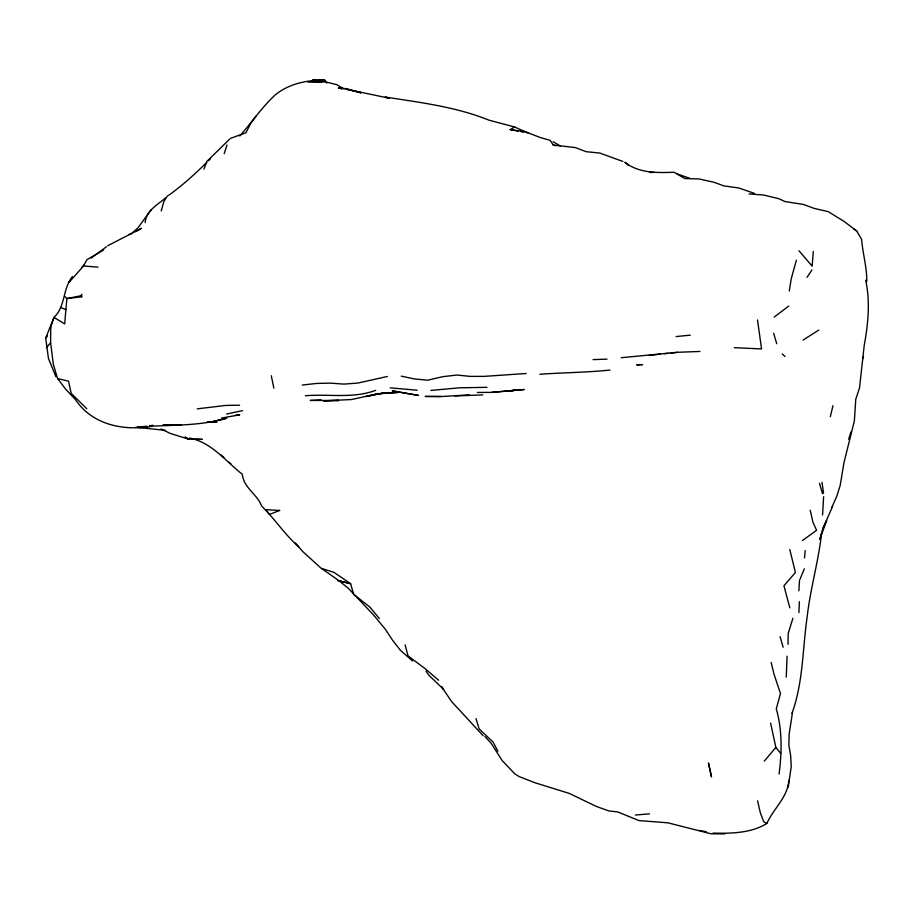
<?xml version="1.0" encoding="UTF-8"?>
<svg xmlns="http://www.w3.org/2000/svg" width="914" height="914" viewBox="0 0 914 914"><rect width="100%" height="100%" fill="white"/><g stroke="black" fill="none" stroke-linecap="round" stroke-linejoin="round"><path stroke-width="1.37" d="M213.613 421.308L226.855 418.201C202.988 425.238 177.91 425.079 153.278 426.084C124.647 431.225 92.714 425.444 75.462 399.635L65.648 389.147L57.593 378.579L53.32 364.355L50.613 342.773L50.716 329.771L51.127 325.864L54.075 317.295C65.808 306.144 62.403 288.618 72.423 276.908M55.903 376.705L48.453 358.471L45.7 338.111L53.949 317.352L64.688 323.91L66.848 298.57L81.7 296.822L81.734 294.422L81.038 295.736L66.848 298.57L64.803 296.387M788.028 644.393L788.211 633.493L792.906 618.241M823.64 496.69L822.554 514.97M787.091 656.183L786.246 677.114M798.95 612.586L799.339 601.686M771.176 662.479L773.964 674.041L780.487 693.566L776.283 708.876C782.384 730.137 781.87 752.348 779.094 774.078M798.882 590.821L799.476 580.641M831.717 507.601L836.664 496.519L840.172 485.494L843.953 462.713L854.361 420.908L855.79 399.075L859.503 388.039L864.198 345.606C868.083 324.127 870.402 301.78 865.684 280.232M813.277 251.384L812.169 266.157L798.985 250.756M713.057 833.1C731.131 833.522 750.931 833.282 766.835 823.503C773.29 808.764 787.948 797.099 788.793 780.293M804.514 557.94L805.2 550.559M792.541 712.109L789.159 734.022L788.862 744.921L790.656 755.729L791.238 766.595L788.199 787.183M821.469 533.925C818.453 561.653 810.375 588.536 807.256 616.139C802.492 648.723 803.337 682.118 791.947 713.434M789.296 290.983L791.181 279.01L796.38 260.17M830.323 416.693L832.962 405.69M161.241 210.963L163.846 201.548L167.468 195.79M822.509 529.743L819.789 539.443L826.622 520.534L822.817 528.726L832.654 506.265M145.166 222.65C146.114 210.54 157.619 204.816 165.742 197.732M848.672 439.268L850.968 431.922M224.193 153.701L226.992 144.995M862.519 358.974L863.467 356.517M203.925 169.079L206.975 161.287L229.882 138.905M799.727 579.899L804.32 568.828M72.434 276.702L68.847 282.586L83.551 265.974L87.001 259.61L103.659 249.968M806.971 277.41L811.952 269.961M326.858 83.06L324.664 80.146C307.527 79.872 288.973 83.665 275.434 94.748C261.952 107.109 251.864 122.35 239.799 135.969M150.947 210.037L138.151 227.609L131.856 233.401M45.7 338.111L47.505 335.906M256.08 116.032L250.733 123.299L245.912 132.781L230.671 138.3M46.488 347.674L50.613 342.773M764.298 761.122L775.86 747.446L770.593 723.123M788.736 306.064L774.181 317.089M82.077 266.922L84.099 264.98M206.69 162.509C194.579 174.334 182.377 185.531 168.576 195.356M208.575 160.693L210.471 158.865M91.183 258.159L92.828 256.903M93.971 256.057L106.458 246.769M802.412 540.54L816.602 530.314L812.923 522.123L810.215 510.241M135.558 231.665L141.51 228.294L107.703 245.752M803.098 340.077L818.773 330.068M518.318 131.159L510.161 129.617L514.651 127L527.846 132.964M375.757 390.312C353.101 398.87 328.8 393.751 305.299 395.762M242.53 410.649L226.615 414.031M387.365 376.477L358.037 383.035L343.95 384.108L330.4 383.126L316.507 383.446L302.283 385.057M221.588 418.041L239.674 414.796L234.704 415.527M149.987 425.901L152.661 425.387M149.896 426.015L152.535 425.558M699.884 351.444L677.834 352.29L621.189 357.705M144.778 426.427L140.882 426.929L147.257 426.472L137.557 426.872M149.976 425.764L152.569 425.433M377.139 393.923L397.898 392.449L380.761 393.374L383.96 393.054L366.137 396.527L378.864 393.511L351.547 399.532L323.59 400.823L338.477 400.503L337.46 400.583M649.408 355.42L660.091 354.164M609.969 370.044C586.685 372.512 563.195 372.569 539.831 374.26M491.492 392.392L524.088 389.535L491.492 392.392L477.348 392.449M664.101 353.695L668.088 353.295M670.739 353.021L677.388 352.347M505.591 391.238L518.958 389.878L505.236 391.272M676.131 336.558L690.299 335.164M430.962 390.427L459.262 387.81L487.002 387.33M635.39 815.048L649.511 813.826M197.218 408.855L225.724 405.439L239.605 405.188M454.944 395.945L482.832 394.894M469.133 394.882L440.971 396.55L425.17 396.448L441.359 396.482M526.224 373.495L484.043 376.385L470.242 376.385L456.783 375.037L442.536 376.717L427.821 380.201L414.339 378.933L401.257 376.134M321.134 399.909L310.234 400.446L338.477 400.503M624.845 162.361C639.263 173.34 657.006 172.86 674.132 172.243L684.769 178.538L699.004 178.95L714.04 182.286L723.934 185.896L738.615 187.953L754.21 193.277M593.083 359.613L607.01 359.145M312.645 80.192L324.664 80.146L325.99 81.974L336.638 84.625L344.087 88.955M649.831 172.449L653.978 172.438M724.939 833.888L711.149 833.808L667.86 822.817L639.012 820.589L617.67 811.929L608.838 810.924L596.214 806.388L569.308 793.409L534.907 782.738L519.083 776.557L514.765 773.827L502.106 760.505L491.264 743.413L484.934 736.558M321.762 81.894L307.595 81.689L325.99 81.974L312.382 80.112M129.08 234.327L130.805 234.361M734.273 347.663L761.556 348.931L757.512 319.9M195.802 439.188L202.291 439.36L188.547 439.108L170.404 433.476L161.058 428.974M207.604 421.8L216.984 422.108L207.398 421.8M510.161 129.617L524.807 131.559L540.448 137.58L550.262 140.368L553.256 145.075L575.26 147.554L586.194 151.701L599.801 153.061L622.88 161.458M390.209 387.856L417.207 390.209M749.16 193.882L763.59 195.048L778.705 198.658L785.08 201.583L803.303 204.405L814.18 208.403L828.324 211.66L844.182 221.496L856.738 231.059L861.639 239.445C862.713 253.566 866.963 267.128 866.78 281.489M83.551 265.974L97.992 267.151M135.775 427.272L165.423 430.323M521.037 131.673L523.756 132.187M699.45 830.415L706.259 831.751M388.747 98.118L345.949 89.115L360.653 92.748M57.593 378.579L68.55 381.161L71.178 393.351L86.784 408.729M337.632 580.539L350.622 583.703L353.649 594.363L369.942 607.125L379.413 618.584M321.534 568.474L339.071 580.756L350.622 583.703L333.953 572.37L321.202 568.314L302.683 551.496L295.371 542.985M553.256 145.075L555.941 145.76M360.722 92.725L346.68 88.749L338.386 87.893L342.179 89.092M514.651 127L489.059 120.191C455.823 106.744 420.337 102.551 385.308 97.033L389.147 98.495M677.08 173.888L689.739 178.299M359.019 91.926L361.007 92.691M60.701 307.447L65.945 309.675M189.449 438.034C211.705 442.376 225.404 460.987 242.301 474.297C243.684 487.939 257.154 494.074 261.735 506.173C274.886 519.083 284.928 534.701 298.821 546.926M780.739 753.387L775.86 747.446M766.835 823.503L763.716 821.743L760.288 812.637L757.569 800.813M553.176 141.75L560.511 146.08M853.767 228.877L856.738 231.059M339.071 580.756L348.497 588.467L373.655 615.111L385.32 629.232L392.3 639.834M438.663 680.222L424.484 668.157L408.067 655.909L405.119 644.918M412.557 660.959L400.481 650.391L392.849 640.577M220.72 454.692L223.873 457.537M229.117 462.278L231.219 464.163M782.281 353.935L785.012 356.494M625.382 162.361L628.295 165.206M483.129 735.747L451.527 701.472L441.93 687.202M442.068 687.088L443.541 689.316L428.529 674.898L426.061 671.139M81.038 295.736L81.7 296.822M497.913 751.251L493.057 742.054L479.107 728.915L475.988 718.621M789.81 607.844L783.949 585.771L795.409 572.495L789.787 549.485M773.644 333.302L776.729 343.71M819.458 483.232L822.531 493.709M780.076 636.738L783.161 647.203M271.287 375.734L273.857 388.153M822.029 482.329L823.525 493.16M279.638 510.435L269.379 514.491L266.02 509.726L279.638 510.435M639 364.64L636.67 364.869L642.611 364.629L639 364.64M181.155 424.861L163.229 424.907L181.155 424.861M395.122 391.283L392.277 390.998L418.521 395.419L395.122 391.283M188.547 439.108L185.154 437.189L188.547 439.108M711.458 776.729L708.521 763.213L711.458 776.729"/></g></svg>
